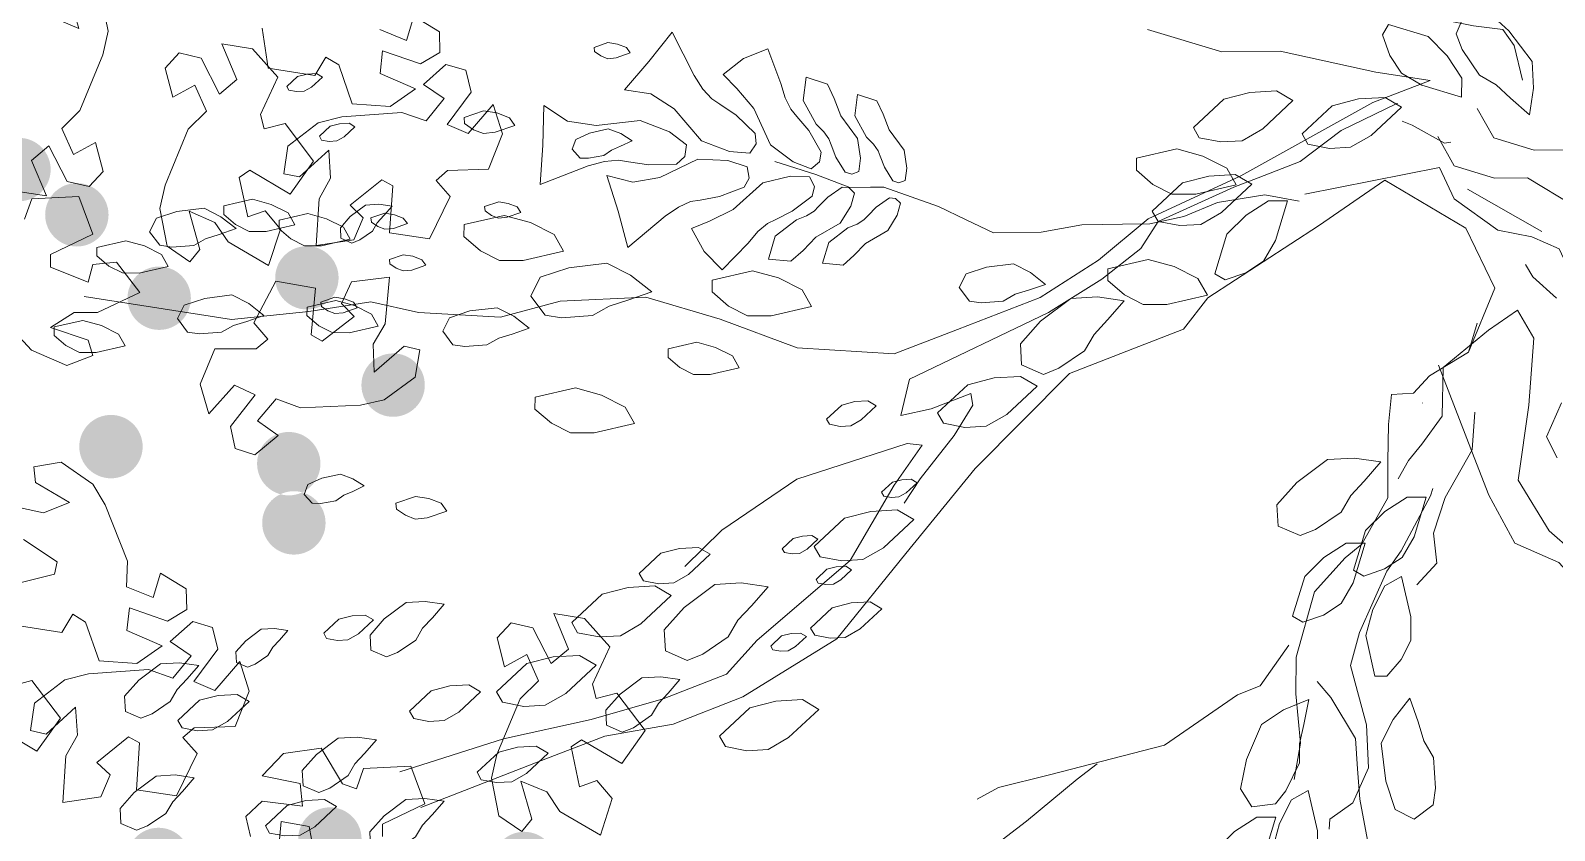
# Model space of a CAD drawing. Header units: millimetres. Extents: x 935 to 13922, y 3203 to 7816.
# Drawn here: x 4706.5 to 4819.9, y 5921.5 to 5981 of the extents above; entities that cross this region are included whole.
import ezdxf

# ---------------------------------------------------------------- set-up
doc = ezdxf.new("R2010")
doc.units = ezdxf.units.MM
doc.layers.add('ALBERI frutti - Fruit', color=7, linetype='Continuous', lineweight=5, true_color=0xfd8930)
doc.layers.add('FIORITURA - flower', color=7, linetype='Continuous', lineweight=5, true_color=0xeb00eb)
for name, color, linetype, lineweight in [('ALBERO - TREE', 96, 'Continuous', 5), ('ALBERO_rami', 33, 'Continuous', 5), ('PALMA_pianta - trees palm', 74, 'Continuous', 5)]:
    doc.layers.add(name, color=color, linetype=linetype, lineweight=lineweight)

msp = doc.modelspace()

# ---------------------------------------------------------------- hatches: boundary and pattern name
at = {"layer": 'ALBERI frutti - Fruit', "lineweight": 30}
h = msp.add_hatch(color=256, dxfattribs=at)
h.dxf.hatch_style = 1
edge = h.paths.add_edge_path()
edge.add_arc((4645, 5924.49), 2.36, 0, 360)
edge = h.paths.add_edge_path()
edge.add_arc((4635.06, 5924.64), 2.36, 0, 360)
edge = h.paths.add_edge_path()
edge.add_arc((4648.32, 5908.06), 2.36, 0, 360)
edge = h.paths.add_edge_path()
edge.add_arc((4649.84, 5897.27), 2.36, 0, 360)
edge = h.paths.add_edge_path()
edge.add_arc((4681.39, 5904.47), 2.36, 0, 360)
edge = h.paths.add_edge_path()
edge.add_arc((4685.04, 5908.8), 2.36, 0, 360)
edge = h.paths.add_edge_path()
edge.add_arc((4664.8, 5889.2), 2.36, 0, 360)
edge = h.paths.add_edge_path()
edge.add_arc((4671.63, 5874.74), 2.36, 0, 360)
edge = h.paths.add_edge_path()
edge.add_arc((4677.39, 5883.74), 2.36, 0, 360)
edge = h.paths.add_edge_path()
edge.add_arc((4678.02, 5892.79), 2.36, 0, 360)
edge = h.paths.add_edge_path()
edge.add_arc((4724.92, 5903.3), 2.36, 0, 360)
edge = h.paths.add_edge_path()
edge.add_arc((4730.97, 5891.45), 2.36, 0, 360)
edge = h.paths.add_edge_path()
edge.add_arc((4735.95, 5900.62), 2.36, 0, 360)
edge = h.paths.add_edge_path()
edge.add_arc((4736.78, 5909.34), 2.36, 0, 360)
edge = h.paths.add_edge_path()
edge.add_arc((4725.78, 5910.94), 2.36, 0, 360)
edge = h.paths.add_edge_path()
edge.add_arc((4743.22, 5919), 2.36, 0, 360)
edge = h.paths.add_edge_path()
edge.add_arc((4728.75, 5920.82), 2.36, 0, 360)
edge = h.paths.add_edge_path()
edge.add_arc((4715.99, 5919.3), 2.36, 0, 360)
edge = h.paths.add_edge_path()
edge.add_arc((4696.23, 5929.03), 2.36, 0, 360)
edge = h.paths.add_edge_path()
edge.add_arc((4700.88, 5934.22), 2.36, 0, 360)
edge = h.paths.add_edge_path()
edge.add_arc((4726.07, 5944.36), 2.36, 0, 360)
edge = h.paths.add_edge_path()
edge.add_arc((4733.46, 5954.62), 2.36, 0, 360)
edge = h.paths.add_edge_path()
edge.add_arc((4725.69, 5948.77), 2.36, 0, 360)
edge = h.paths.add_edge_path()
edge.add_arc((4712.45, 5950.04), 2.36, 0, 360)
edge = h.paths.add_edge_path()
edge.add_arc((4705.6, 5970.67), 2.36, 0, 360)
edge = h.paths.add_edge_path()
edge.add_arc((4709.91, 5967.3), 2.36, 0, 360)
edge = h.paths.add_edge_path()
edge.add_arc((4716.04, 5961.09), 2.36, 0, 360)
edge = h.paths.add_edge_path()
edge.add_arc((4727.04, 5962.61), 2.36, 0, 360)
edge = h.paths.add_edge_path()
edge.add_arc((4675.91, 5957.35), 2.36, 0, 360)
edge = h.paths.add_edge_path()
edge.add_arc((4681.65, 5945.99), 2.36, 0, 360)
edge = h.paths.add_edge_path()
edge.add_arc((4687.21, 5933.74), 2.36, 0, 360)
edge = h.paths.add_edge_path()
edge.add_arc((4700.24, 5944.54), 2.36, 0, 360)
edge = h.paths.add_edge_path()
edge.add_arc((4671.07, 5920.61), 2.36, 0, 360)
edge = h.paths.add_edge_path()
edge.add_arc((4682.81, 5923.68), 2.36, 0, 360)
edge = h.paths.add_edge_path()
edge.add_arc((4693.66, 5906.87), 2.36, 0, 360)
edge = h.paths.add_edge_path()
edge.add_arc((4694.47, 5889.84), 2.36, 0, 360)
edge = h.paths.add_edge_path()
edge.add_arc((4699.63, 5881.18), 2.36, 0, 360)
edge = h.paths.add_edge_path()
edge.add_arc((4712.89, 5878.28), 2.36, 0, 360)
edge = h.paths.add_edge_path()
edge.add_arc((4700.4, 5868.55), 2.36, 0, 360)
edge = h.paths.add_edge_path()
edge.add_arc((4688.96, 5881.88), 2.36, 0, 360)
edge = h.paths.add_edge_path()
edge.add_arc((4687.19, 5871.68), 2.36, 0, 360)
edge = h.paths.add_edge_path()
edge.add_arc((4656.84, 5919.02), 2.36, 0, 360)
edge = h.paths.add_edge_path()
edge.add_arc((4698.86, 5920.63), 2.36, 0, 360)
edge = h.paths.add_edge_path()
edge.add_arc((4715.44, 5907.12), 2.36, 0, 360)
edge = h.paths.add_edge_path()
edge.add_arc((4645.83, 5953.19), 2.36, 0, 360)
edge = h.paths.add_edge_path()
edge.add_arc((4640.29, 5945.9), 2.36, 0, 360)
edge = h.paths.add_edge_path()
edge.add_arc((4662.2, 5943.59), 2.36, 0, 360)
edge = h.paths.add_edge_path()
edge.add_arc((4660.14, 5959.8), 2.36, 0, 360)
edge = h.paths.add_edge_path()
edge.add_arc((4678.58, 5970.06), 2.36, 0, 360)
edge = h.paths.add_edge_path()
edge.add_arc((4642.43, 5892.75), 2.36, 0, 360)

# ---------------------------------------------------------------- linework, layer by layer
at = {"layer": 'ALBERO - TREE', "lineweight": 9}
for points in [[(4704.12, 5985.2), (4707.14, 5983.44), (4708.13, 5981.99), (4710.05, 5981.18), (4709.24, 5984.03), (4709.97, 5984.95), (4711.68, 5983.79), (4712.24, 5980.98), (4711.84, 5979.22), (4710.14, 5975.07), (4708.78, 5973.73), (4709.65, 5971.78), (4711.3, 5972.69), (4711.87, 5970.53), (4710.82, 5969.4), (4709.2, 5969.77), (4709.2, 5969.77), (4707.83, 5972.44), (4706.53, 5971.35), (4707.65, 5968.71), (4705.37, 5969.06)], [(4732.47, 5981.09), (4734.45, 5980.28), (4735, 5982.09), (4736.91, 5980.92), (4736.94, 5979.38), (4735.51, 5978.53), (4735.51, 5978.53), (4732.67, 5979.51), (4732.5, 5977.82), (4735.13, 5976.69), (4733.24, 5975.36), (4730.41, 5975.57), (4729.41, 5978.46), (4728.46, 5979.05), (4727.63, 5977.68), (4727.63, 5977.68), (4724.16, 5978.22), (4723.71, 5981.19)], [(4706.02, 5966.98), (4706.55, 5968.48), (4706.55, 5968.48), (4710.06, 5968.66), (4711.11, 5965.85), (4707.95, 5964.35), (4707.95, 5963.41), (4710.75, 5962.28), (4711.11, 5963.59), (4712.86, 5963.78), (4714.61, 5961.52), (4711.45, 5960.02), (4709.7, 5960.03), (4707.95, 5958.9), (4710.75, 5957.96), (4711.1, 5956.83), (4709.17, 5956.08), (4706.54, 5957.21), (4705.31, 5958.53)], [(4705.71, 5945.48), (4707.43, 5945.12), (4709.37, 5945.87), (4706.82, 5947.36), (4706.71, 5948.54), (4708.75, 5948.88), (4711.09, 5947.24), (4712.02, 5945.7), (4713.67, 5941.52), (4713.61, 5939.61), (4715.59, 5938.81), (4716.15, 5940.61), (4718.06, 5939.44), (4718.09, 5937.9), (4716.66, 5937.05), (4716.66, 5937.05), (4713.82, 5938.03), (4713.64, 5936.34), (4716.27, 5935.21), (4714.38, 5933.88), (4711.56, 5934.09), (4710.56, 5936.98), (4709.6, 5937.57), (4708.78, 5936.2), (4708.78, 5936.2), (4705.31, 5936.74)], [(4704.86, 5939.71), (4708.25, 5940.54), (4708.45, 5941.46), (4705.93, 5943.13)], [(4705.02, 5932.21), (4706.56, 5932.62), (4706.56, 5932.62), (4708.68, 5929.82), (4706.94, 5927.37), (4703.93, 5929.14)], [(4722.84, 5921.01), (4722.49, 5922.51), (4723.72, 5923.64), (4723.72, 5923.64), (4726.7, 5923.26), (4726.53, 5924.95), (4723.72, 5925.52), (4725.3, 5927.2), (4728.11, 5927.58), (4729.68, 5924.94), (4730.73, 5924.57), (4731.26, 5926.07), (4731.26, 5926.07), (4734.77, 5926.25), (4735.82, 5923.44), (4732.66, 5921.93), (4732.66, 5921)], [(4727.56, 5919.86), (4727.22, 5921.75), (4725.12, 5922.13), (4724.94, 5920.26)]]:
    msp.add_lwpolyline(points, dxfattribs=at)
for points in [[(4716.63, 5964.96), (4716.08, 5967.77), (4716.48, 5969.52), (4718.2, 5973.67), (4719.57, 5975.01), (4718.7, 5976.96), (4717.05, 5976.05), (4716.49, 5978.21), (4717.54, 5979.35), (4719.16, 5978.96), (4719.16, 5978.96), (4720.52, 5976.29), (4721.82, 5977.38), (4720.71, 5980.02), (4723, 5979.66), (4724.88, 5977.55), (4723.59, 5974.77), (4723.87, 5973.69), (4725.41, 5974.1), (4725.41, 5974.1), (4727.54, 5971.3), (4725.8, 5968.85), (4722.78, 5970.62), (4722, 5970.09), (4722.65, 5967.14), (4723.93, 5967.59), (4725.07, 5966.24), (4724.19, 5963.52), (4721.17, 5965.29), (4720.19, 5966.74), (4718.27, 5967.56), (4719.07, 5964.71), (4718.33, 5963.79)], [(4725.61, 5972.41), (4727.88, 5974.16), (4729.63, 5974.59), (4734.1, 5974.92), (4735.91, 5974.29), (4737.27, 5975.95), (4735.71, 5977.01), (4737.39, 5978.49), (4738.88, 5978.06), (4739.26, 5976.44), (4739.26, 5976.44), (4737.48, 5974.02), (4739.04, 5973.35), (4740.9, 5975.52), (4741.61, 5973.32), (4740.57, 5970.69), (4737.5, 5970.59), (4736.66, 5969.86), (4737.72, 5968.67), (4737.72, 5968.67), (4736.17, 5965.51), (4733.2, 5965.97), (4733.43, 5969.46), (4732.61, 5969.91), (4730.26, 5968.01), (4731.23, 5967.07), (4730.54, 5965.44), (4727.72, 5965.02), (4727.95, 5968.5), (4728.8, 5970.03), (4728.67, 5972.11), (4726.49, 5970.12), (4725.33, 5970.36)], [(4735.1, 5955.21), (4732.79, 5953.52), (4731.04, 5953.13), (4726.56, 5952.92), (4724.76, 5953.59), (4723.36, 5951.97), (4724.89, 5950.86), (4723.17, 5949.43), (4721.7, 5949.9), (4721.36, 5951.53), (4721.36, 5951.53), (4723.19, 5953.9), (4721.65, 5954.61), (4719.74, 5952.48), (4719.09, 5954.7), (4720.19, 5957.31), (4723.26, 5957.33), (4724.12, 5958.04), (4723.09, 5959.26), (4723.09, 5959.26), (4724.72, 5962.37), (4727.67, 5961.84), (4727.36, 5958.36), (4728.17, 5957.88), (4730.57, 5959.72), (4729.61, 5960.7), (4730.35, 5962.3), (4733.18, 5962.66), (4732.86, 5959.18), (4731.97, 5957.67), (4732.05, 5955.59), (4734.29, 5957.53), (4735.44, 5957.25)], [(4741.34, 5922.55), (4740.79, 5925.36), (4741.19, 5927.11), (4742.91, 5931.25), (4744.28, 5932.6), (4743.41, 5934.55), (4741.76, 5933.64), (4741.2, 5935.8), (4742.24, 5936.93), (4743.86, 5936.55), (4743.86, 5936.55), (4745.23, 5933.88), (4746.53, 5934.97), (4745.42, 5937.61), (4747.7, 5937.25), (4749.59, 5935.14), (4748.3, 5932.36), (4748.58, 5931.28), (4750.12, 5931.69), (4750.12, 5931.69), (4752.24, 5928.89), (4750.5, 5926.44), (4747.49, 5928.2), (4746.71, 5927.68), (4747.35, 5924.72), (4748.64, 5925.17), (4749.78, 5923.83), (4748.89, 5921.11), (4745.88, 5922.88), (4744.9, 5924.33), (4742.98, 5925.14), (4743.78, 5922.3), (4743.04, 5921.37)], [(4706.76, 5930.93), (4709.02, 5932.68), (4710.77, 5933.11), (4715.24, 5933.44), (4717.06, 5932.81), (4718.41, 5934.47), (4716.86, 5935.53), (4718.54, 5937.01), (4720.02, 5936.58), (4720.41, 5934.96), (4720.41, 5934.96), (4718.63, 5932.54), (4720.19, 5931.87), (4722.05, 5934.04), (4722.75, 5931.84), (4721.71, 5929.21), (4718.65, 5929.11), (4717.81, 5928.38), (4718.87, 5927.19), (4718.87, 5927.19), (4717.32, 5924.03), (4714.35, 5924.49), (4714.57, 5927.98), (4713.75, 5928.43), (4711.4, 5926.53), (4712.38, 5925.59), (4711.69, 5923.97), (4708.86, 5923.54), (4709.09, 5927.02), (4709.95, 5928.55), (4709.82, 5930.63), (4707.63, 5928.64), (4706.47, 5928.89)]]:
    msp.add_lwpolyline(points, close=True, dxfattribs=at)
at = {"layer": 'ALBERO_rami', "linetype": 'Continuous'}
for points in [[(4817.56, 5977.32), (4816.94, 5979.91), (4816.1, 5981.1), (4813.91, 5981.38), (4811.65, 5981.83), (4809.93, 5982.86), (4806.68, 5982.93), (4804.1, 5983.25), (4799.35, 5983.3), (4795.93, 5984.8), (4794.1, 5988.06), (4792.26, 5990.37), (4791.29, 5991.89), (4789.76, 5995.83), (4787.84, 5997.36), (4786.8, 5998.09)], [(4710.45, 5961.22), (4721.43, 5959.51), (4727.18, 5960.11), (4731.79, 5960.82), (4735.36, 5960.03), (4741.46, 5959.68), (4745.9, 5960.86), (4752.29, 5961.17), (4757.82, 5959.52), (4763.54, 5957.39), (4770.77, 5956.94), (4775.49, 5958.77), (4781.63, 5961.15), (4785.98, 5963.93), (4789.68, 5966.99), (4796.58, 5970.21), (4806.42, 5975.66), (4810.67, 5977.3), (4806.63, 5977.91), (4799.5, 5979.49), (4795.17, 5979.44), (4789.64, 5981.09)], [(4808.25, 5975.59), (4808.21, 5975.58), (4804.06, 5973.59), (4800.99, 5971.27), (4797.87, 5970.05), (4796.06, 5969.35), (4790.43, 5966.79), (4789.14, 5964.78), (4786.23, 5962.51), (4782.27, 5960.03), (4771.91, 5955.07), (4771.26, 5952.36), (4773.52, 5952.86), (4776.48, 5954), (4776.63, 5953.12), (4775.23, 5950.88), (4772.71, 5947.63), (4771.51, 5945.84)], [(4801.36, 5968.84), (4811.37, 5970.82), (4812.48, 5968.5), (4815.72, 5966.16), (4818.24, 5965.66), (4820.28, 5964.76), (4821.46, 5962.26), (4824.45, 5964.9), (4824.81, 5967.79), (4827.44, 5970.29), (4829.61, 5971.77), (4834.67, 5975.63)], [(4814.19, 5975.21), (4815.42, 5973.03), (4818.42, 5972.12), (4820.87, 5972.13), (4824.32, 5970.06), (4825.53, 5965.99), (4825.43, 5964.8)], [(4808.59, 5974.27), (4809.35, 5973.97), (4811.76, 5972.64), (4812.22, 5972.71)], [(4811.25, 5973.13), (4812.47, 5970.95), (4815.47, 5970.04), (4817.93, 5970.05), (4821.38, 5967.98), (4822.58, 5963.91), (4822.49, 5962.72)], [(4800.92, 5968.31), (4798.38, 5968.78), (4794.84, 5968.22), (4792.33, 5967.17), (4789.8, 5966.63), (4787.78, 5966.6), (4784.74, 5966.55), (4781.71, 5966), (4778.16, 5965.95), (4776.12, 5966.93), (4774.08, 5967.91), (4770.01, 5969.37), (4769, 5969.35), (4767.48, 5969.33), (4764.93, 5970.3), (4761.88, 5971.27)], [(4813.53, 5957.08), (4815.49, 5961.85), (4813.34, 5966.3), (4807.3, 5969.87), (4802.37, 5966.49), (4794.13, 5961.12), (4792.32, 5958.79), (4788.55, 5957.32), (4783.83, 5955.49), (4776.79, 5948.42), (4771.65, 5942.08), (4766.5, 5935.74), (4759.5, 5931.4), (4754.31, 5929.38), (4749.22, 5928.49), (4744.5, 5926.66), (4735.53, 5923.18)], [(4818.99, 5966.06), (4813.45, 5969.2)], [(4820.08, 5961.09), (4818.32, 5962.68), (4817.78, 5963.6)], [(4823.06, 5940.7), (4819.54, 5943.77), (4817.24, 5947.53), (4818.03, 5953.12), (4818.41, 5958.12), (4817.19, 5960.19), (4815.02, 5958.71), (4811.66, 5955.93), (4811.58, 5952.3), (4810.06, 5950.23), (4809.06, 5949), (4808.31, 5947.65)], [(4814.18, 5959.23), (4813.53, 5957.08), (4810.62, 5955.31), (4809.44, 5954.01), (4807.79, 5953.93), (4807.57, 5951.68), (4807.54, 5948.95), (4807.52, 5946.23), (4805.6, 5942.77), (4804.36, 5941.75), (4802.08, 5939.23), (4800.71, 5934.36), (4800.68, 5931.63), (4801.02, 5927.96), (4800.55, 5925.25)], [(4811.29, 5956.1), (4814.12, 5948.79), (4815.04, 5946.43), (4816.98, 5942.84), (4820.25, 5941.4), (4823.97, 5937.41), (4826.77, 5935.78), (4830.31, 5932.27), (4830.49, 5931.8), (4833.37, 5928.57), (4834.55, 5924.14), (4832.42, 5918.43), (4831.63, 5914.87), (4831.78, 5911.67), (4832.59, 5908.19), (4833.69, 5904.87)], [(4814, 5952.61), (4813.82, 5949.79), (4811.81, 5946.26), (4810.94, 5943.6), (4811.17, 5941.37), (4809.69, 5939.74)], [(4810.12, 5953.3), (4810.11, 5953.27)], [(4820.15, 5949.2), (4819.34, 5950.78), (4820.45, 5953.29)], [(4733.96, 5925.83), (4741.69, 5928.29), (4748.2, 5929.73), (4753.57, 5931.27), (4758.29, 5933.1), (4760.58, 5935.62), (4767.5, 5941.56), (4770.76, 5947.17), (4772.86, 5950.15), (4771.73, 5950.26), (4763.53, 5947.62), (4757.94, 5943.82), (4755.18, 5941.12)], [(4810.88, 5946.92), (4810.71, 5946.38), (4808.51, 5942.27), (4807.46, 5940.77), (4805.43, 5936.19), (4804.75, 5933.75), (4805.93, 5929.32), (4806.08, 5926.13), (4804.92, 5923.51), (4803.22, 5922.3), (4803.15, 5921.55)], [(4800.16, 5935.26), (4798.02, 5932.22), (4796.34, 5931.57), (4790.89, 5927.8), (4782.34, 5925.59), (4778.55, 5924.67), (4776.96, 5923.78)], [(4802.26, 5932.56), (4803.29, 5931.35), (4805.11, 5928.31), (4805.28, 5926.05), (4805.45, 5923.79), (4806.23, 5919.54), (4806.74, 5918.67), (4807.52, 5917.36), (4807.95, 5914.67), (4808.64, 5911.54)], [(4785.89, 5926.41), (4784.4, 5925.28), (4780.63, 5922.16), (4775.52, 5918.24), (4768.51, 5916.35), (4766.55, 5916.42), (4765.4, 5916.53)]]:
    msp.add_lwpolyline(points, dxfattribs=at)
at = {"layer": 'FIORITURA - flower', "color": 232, "linetype": 'Continuous', "true_color": 0xe00070}
for points in [[(4755.87, 5977.67), (4756.51, 5976.66), (4757.19, 5975.93), (4757.79, 5975.53), (4759.01, 5974.73), (4760.42, 5973.36), (4760.49, 5972.59), (4760.03, 5971.89), (4758.52, 5972.01), (4756.43, 5972.81), (4754.38, 5975.18), (4752.66, 5976.31), (4750.68, 5976.6), (4752.51, 5978.72), (4754.24, 5980.91), (4755.87, 5977.67)], [(4762.34, 5977.09), (4762.66, 5976), (4763.08, 5975.16), (4763.53, 5974.63), (4764.42, 5973.59), (4765.34, 5971.97), (4765.21, 5971.25), (4764.6, 5970.73), (4763.26, 5971.24), (4761.57, 5972.52), (4760.32, 5975.22), (4759.06, 5976.7), (4758.03, 5977.75), (4759.56, 5978.93), (4761.35, 5979.67), (4762.34, 5977.09)], [(4764.97, 5974.05), (4765.53, 5973.49), (4765.91, 5972.95), (4766.09, 5972.5), (4766.43, 5971.59), (4767.12, 5970.48), (4767.61, 5970.32), (4768.14, 5970.52), (4768.27, 5971.52), (4768.05, 5972.99), (4766.8, 5974.67), (4766.31, 5975.95), (4765.8, 5977.03), (4764.21, 5977.56), (4764, 5975.8), (4764.97, 5974.05)], [(4768.72, 5973.08), (4769.23, 5972.56), (4769.58, 5972.07), (4769.73, 5971.66), (4770.05, 5970.84), (4770.68, 5969.82), (4771.12, 5969.68), (4771.6, 5969.86), (4771.72, 5970.77), (4771.52, 5972.11), (4770.39, 5973.64), (4769.94, 5974.8), (4769.47, 5975.79), (4768.03, 5976.26), (4767.84, 5974.67), (4768.72, 5973.08)], [(4747.98, 5970.94), (4749.19, 5971.27), (4750.24, 5971.36), (4750.99, 5971.25), (4752.5, 5971.01), (4754.57, 5971.08), (4755.17, 5971.63), (4755.31, 5972.51), (4754.04, 5973.48), (4751.86, 5974.33), (4748.57, 5973.94), (4746.44, 5974.27), (4744.69, 5975.44), (4744.62, 5972.49), (4744.42, 5969.56), (4747.98, 5970.94)], [(4753.72, 5967.2), (4754.7, 5967.87), (4755.61, 5968.28), (4756.33, 5968.4), (4757.76, 5968.66), (4759.6, 5969.36), (4759.97, 5970.04), (4759.82, 5970.87), (4758.38, 5971.35), (4756.15, 5971.44), (4753.33, 5970.08), (4751.3, 5969.72), (4749.37, 5970.23), (4750.22, 5967.56), (4750.94, 5964.86), (4753.72, 5967.2)], [(4759.89, 5965.18), (4760.61, 5966.05), (4761.33, 5966.66), (4761.95, 5966.96), (4763.18, 5967.57), (4764.67, 5968.69), (4764.83, 5969.41), (4764.47, 5970.13), (4763.04, 5970.18), (4760.99, 5969.68), (4758.77, 5967.69), (4757.03, 5966.83), (4755.67, 5966.27), (4756.61, 5964.58), (4757.96, 5963.2), (4759.89, 5965.18)], [(4763.5, 5966.93), (4764.24, 5967.22), (4764.81, 5967.57), (4765.14, 5967.92), (4765.82, 5968.61), (4766.89, 5969.36), (4767.41, 5969.31), (4767.81, 5968.92), (4767.54, 5967.95), (4766.75, 5966.68), (4764.94, 5965.63), (4763.99, 5964.65), (4763.08, 5963.86), (4761.42, 5964.01), (4761.92, 5965.7), (4763.5, 5966.93)], [(4767.33, 5966.34), (4768.01, 5966.61), (4768.52, 5966.93), (4768.83, 5967.24), (4769.44, 5967.87), (4770.42, 5968.56), (4770.88, 5968.51), (4771.25, 5968.16), (4771, 5967.27), (4770.29, 5966.12), (4768.64, 5965.17), (4767.77, 5964.28), (4766.96, 5963.56), (4765.44, 5963.69), (4765.9, 5965.23), (4767.33, 5966.34)]]:
    msp.add_lwpolyline(points, dxfattribs=at)
at = {"layer": 'PALMA_pianta - trees palm', "color": 95}
for points in [[(4815.59, 5976.98), (4814.36, 5977.71), (4813.07, 5979.61), (4812.61, 5980.77), (4813.31, 5982.4), (4814.89, 5982.48), (4816.55, 5980.99), (4818.27, 5978.72), (4818.38, 5976.74), (4818.09, 5974.75), (4816.67, 5975.99)], [(4813.02, 5976.05), (4810.07, 5976.95), (4808.54, 5977.84), (4807.67, 5979.17), (4807.14, 5980.71), (4807.58, 5981.47), (4810.54, 5980.57), (4811.95, 5979.13), (4813.03, 5977.48)], [(4751.12, 5979.35), (4750.08, 5978.99), (4749.45, 5978.92), (4748.92, 5979.13), (4748.45, 5979.46), (4748.42, 5979.77), (4749.46, 5980.13), (4750.17, 5980.01), (4750.83, 5979.76)], [(4728.19, 5977.56), (4727.38, 5976.81), (4726.84, 5976.5), (4726.27, 5976.47), (4725.7, 5976.58), (4725.54, 5976.85), (4726.35, 5977.6), (4727.05, 5977.78), (4727.75, 5977.82)], [(4800.46, 5975.8), (4798.21, 5973.69), (4796.67, 5972.82), (4795.09, 5972.73), (4793.49, 5973.03), (4793.05, 5973.8), (4795.31, 5975.91), (4797.26, 5976.41), (4799.23, 5976.52)], [(4742.53, 5973.95), (4741.07, 5973.45), (4740.19, 5973.36), (4739.45, 5973.64), (4738.78, 5974.11), (4738.74, 5974.55), (4740.2, 5975.05), (4741.19, 5974.89), (4742.12, 5974.53)], [(4808.54, 5975.31), (4806.29, 5973.21), (4804.75, 5972.33), (4803.18, 5972.24), (4801.58, 5972.55), (4801.14, 5973.32), (4803.39, 5975.42), (4805.34, 5975.93), (4807.32, 5976.04)], [(4730.61, 5973.86), (4729.81, 5973.11), (4729.26, 5972.8), (4728.7, 5972.77), (4728.13, 5972.87), (4727.97, 5973.15), (4728.77, 5973.9), (4729.47, 5974.08), (4730.18, 5974.12)], [(4749.73, 5972.12), (4749.15, 5971.71), (4748.02, 5971.51), (4747.39, 5971.53), (4746.79, 5972.18), (4747.07, 5972.92), (4748.09, 5973.38), (4749.48, 5973.7), (4750.41, 5973.35), (4751.26, 5972.81), (4750.4, 5972.41)], [(4796.23, 5969.54), (4793.22, 5968.84), (4791.45, 5968.85), (4790.04, 5969.56), (4788.81, 5970.63), (4788.81, 5971.51), (4791.82, 5972.21), (4793.76, 5971.67), (4795.53, 5970.78)], [(4797.4, 5969.57), (4795.15, 5967.47), (4793.61, 5966.59), (4792.03, 5966.5), (4790.43, 5966.81), (4789.99, 5967.57), (4792.25, 5969.68), (4794.2, 5970.19), (4796.17, 5970.3)], [(4726.15, 5966.55), (4724, 5966.06), (4722.74, 5966.06), (4721.73, 5966.57), (4720.85, 5967.33), (4720.85, 5967.96), (4723, 5968.46), (4724.39, 5968.08), (4725.65, 5967.44)], [(4742.98, 5967.48), (4741.94, 5967.12), (4741.31, 5967.06), (4740.78, 5967.26), (4740.31, 5967.59), (4740.27, 5967.91), (4741.32, 5968.27), (4742.03, 5968.15), (4742.69, 5967.9)], [(4800.06, 5968.34), (4799.16, 5965.38), (4798.27, 5963.86), (4796.95, 5962.99), (4795.41, 5962.46), (4794.65, 5962.9), (4795.55, 5965.85), (4796.98, 5967.27), (4798.64, 5968.35)], [(4719.5, 5965.52), (4718.61, 5965.02), (4716.97, 5964.9), (4716.09, 5965.03), (4715.33, 5966.04), (4715.84, 5967.05), (4717.36, 5967.55), (4719.38, 5967.79), (4720.64, 5967.15), (4721.77, 5966.27), (4720.5, 5965.83)], [(4730.27, 5965.48), (4728.12, 5964.99), (4726.86, 5964.99), (4725.85, 5965.5), (4724.97, 5966.26), (4724.97, 5966.89), (4727.12, 5967.39), (4728.51, 5967.01), (4729.77, 5966.37)], [(4732.28, 5966.7), (4731.92, 5966.08), (4730.97, 5965.43), (4730.39, 5965.2), (4729.57, 5965.55), (4729.53, 5966.34), (4730.27, 5967.18), (4731.41, 5968.03), (4732.4, 5968.09), (4733.4, 5967.95), (4732.78, 5967.24)], [(4734.52, 5966.65), (4733.48, 5966.29), (4732.85, 5966.23), (4732.32, 5966.43), (4731.84, 5966.76), (4731.81, 5967.07), (4732.85, 5967.43), (4733.56, 5967.31), (4734.22, 5967.06)], [(4746.15, 5964.59), (4743.14, 5963.9), (4741.38, 5963.9), (4739.97, 5964.62), (4738.73, 5965.68), (4738.74, 5966.57), (4741.74, 5967.26), (4743.69, 5966.72), (4745.45, 5965.83)], [(4716.71, 5963.46), (4714.56, 5962.96), (4713.3, 5962.97), (4712.29, 5963.47), (4711.41, 5964.24), (4711.41, 5964.87), (4713.56, 5965.36), (4714.95, 5964.98), (4716.21, 5964.34)], [(4735.89, 5963.54), (4734.85, 5963.18), (4734.22, 5963.12), (4733.69, 5963.32), (4733.21, 5963.65), (4733.18, 5963.97), (4734.22, 5964.33), (4734.93, 5964.21), (4735.59, 5963.96)], [(4749.54, 5960.51), (4748.3, 5959.81), (4746, 5959.64), (4744.77, 5959.82), (4743.71, 5961.24), (4744.42, 5962.65), (4746.55, 5963.35), (4749.38, 5963.7), (4751.14, 5962.81), (4752.73, 5961.56), (4750.94, 5960.95)], [(4779.78, 5961.38), (4778.89, 5960.87), (4777.25, 5960.75), (4776.37, 5960.88), (4775.61, 5961.9), (4776.12, 5962.91), (4777.64, 5963.4), (4779.66, 5963.65), (4780.92, 5963.01), (4782.05, 5962.12), (4780.78, 5961.69)], [(4794.09, 5961.31), (4791.08, 5960.61), (4789.32, 5960.62), (4787.91, 5961.33), (4786.67, 5962.4), (4786.68, 5963.28), (4789.68, 5963.98), (4791.63, 5963.44), (4793.39, 5962.55)], [(4764.62, 5960.47), (4761.62, 5959.77), (4759.85, 5959.78), (4758.44, 5960.49), (4757.21, 5961.56), (4757.21, 5962.44), (4760.22, 5963.14), (4762.16, 5962.6), (4763.92, 5961.71)], [(4721.57, 5959.05), (4720.68, 5958.55), (4719.04, 5958.43), (4718.16, 5958.56), (4717.41, 5959.57), (4717.91, 5960.58), (4719.43, 5961.08), (4721.45, 5961.33), (4722.71, 5960.69), (4723.84, 5959.8), (4722.57, 5959.36)], [(4732.34, 5959.02), (4730.19, 5958.52), (4728.93, 5958.53), (4727.92, 5959.04), (4727.04, 5959.8), (4727.05, 5960.43), (4729.2, 5960.93), (4730.58, 5960.54), (4731.84, 5959.91)], [(4730.79, 5960.37), (4729.75, 5960.01), (4729.12, 5959.95), (4728.59, 5960.15), (4728.12, 5960.48), (4728.08, 5960.8), (4729.13, 5961.16), (4729.84, 5961.04), (4730.5, 5960.79)], [(4741.32, 5958.11), (4740.43, 5957.61), (4738.79, 5957.49), (4737.91, 5957.62), (4737.15, 5958.63), (4737.66, 5959.64), (4739.18, 5960.14), (4741.2, 5960.38), (4742.46, 5959.75), (4743.59, 5958.86), (4742.32, 5958.42)], [(4785.67, 5958.4), (4784.94, 5957.17), (4783.04, 5955.88), (4781.88, 5955.42), (4780.25, 5956.12), (4780.17, 5957.7), (4781.66, 5959.37), (4783.93, 5961.08), (4785.91, 5961.19), (4787.9, 5960.9), (4786.66, 5959.48)], [(4713.51, 5957.54), (4711.36, 5957.04), (4710.1, 5957.05), (4709.09, 5957.56), (4708.21, 5958.32), (4708.21, 5958.95), (4710.36, 5959.44), (4711.75, 5959.06), (4713.01, 5958.42)], [(4759.23, 5955.9), (4757.08, 5955.41), (4755.82, 5955.41), (4754.81, 5955.92), (4753.93, 5956.68), (4753.94, 5957.31), (4756.08, 5957.81), (4757.47, 5957.42), (4758.73, 5956.79)], [(4781.41, 5954.54), (4779.15, 5952.44), (4777.62, 5951.56), (4776.04, 5951.47), (4774.44, 5951.78), (4774, 5952.55), (4776.26, 5954.65), (4778.21, 5955.16), (4780.18, 5955.27)], [(4751.44, 5951.75), (4748.43, 5951.06), (4746.67, 5951.07), (4745.26, 5951.78), (4744.02, 5952.84), (4744.03, 5953.73), (4747.04, 5954.42), (4748.98, 5953.88), (4750.74, 5952.99)], [(4769.43, 5953.08), (4768.3, 5952.03), (4767.54, 5951.59), (4766.75, 5951.54), (4765.95, 5951.7), (4765.73, 5952.08), (4766.86, 5953.13), (4767.83, 5953.39), (4768.82, 5953.44)], [(4804.78, 5946.4), (4804.05, 5945.17), (4802.15, 5943.88), (4800.99, 5943.42), (4799.36, 5944.12), (4799.27, 5945.7), (4800.76, 5947.37), (4803.04, 5949.08), (4805.02, 5949.19), (4807.01, 5948.9), (4805.77, 5947.48)], [(4729.78, 5946.42), (4729.2, 5946.01), (4728.06, 5945.81), (4727.44, 5945.83), (4726.84, 5946.48), (4727.12, 5947.22), (4728.14, 5947.68), (4729.53, 5948), (4730.45, 5947.65), (4731.31, 5947.11), (4730.45, 5946.71)], [(4772.48, 5947.35), (4771.67, 5946.6), (4771.12, 5946.29), (4770.56, 5946.25), (4769.99, 5946.36), (4769.83, 5946.64), (4770.64, 5947.39), (4771.33, 5947.57), (4772.04, 5947.61)], [(4737.45, 5945.24), (4735.99, 5944.73), (4735.11, 5944.64), (4734.37, 5944.93), (4733.7, 5945.39), (4733.66, 5945.83), (4735.12, 5946.33), (4736.11, 5946.17), (4737.04, 5945.82)], [(4810.39, 5946.27), (4809.49, 5943.32), (4808.6, 5941.79), (4807.27, 5940.93), (4805.74, 5940.39), (4804.97, 5940.84), (4805.87, 5943.79), (4807.31, 5945.2), (4808.96, 5946.28)], [(4772.23, 5944.61), (4769.97, 5942.5), (4768.44, 5941.63), (4766.86, 5941.54), (4765.26, 5941.84), (4764.82, 5942.61), (4767.08, 5944.72), (4769.03, 5945.22), (4771, 5945.33)], [(4765.09, 5943.15), (4764.28, 5942.4), (4763.73, 5942.08), (4763.17, 5942.05), (4762.6, 5942.16), (4762.44, 5942.43), (4763.25, 5943.19), (4763.94, 5943.37), (4764.65, 5943.41)], [(4757.08, 5942.03), (4755.46, 5940.52), (4754.37, 5939.89), (4753.24, 5939.83), (4752.1, 5940.05), (4751.78, 5940.6), (4753.4, 5942.1), (4754.79, 5942.46), (4756.2, 5942.54)], [(4805.85, 5942.85), (4804.95, 5939.9), (4804.06, 5938.37), (4802.74, 5937.5), (4801.2, 5936.97), (4800.43, 5937.41), (4801.34, 5940.37), (4802.77, 5941.78), (4804.43, 5942.86)], [(4767.6, 5940.87), (4766.79, 5940.11), (4766.25, 5939.8), (4765.68, 5939.77), (4765.11, 5939.88), (4764.95, 5940.15), (4765.76, 5940.91), (4766.46, 5941.09), (4767.16, 5941.13)], [(4759.14, 5937.11), (4758.42, 5935.88), (4756.52, 5934.59), (4755.35, 5934.12), (4753.73, 5934.83), (4753.64, 5936.4), (4755.13, 5938.07), (4757.41, 5939.78), (4759.38, 5939.89), (4761.38, 5939.61), (4760.14, 5938.19)], [(4808.54, 5940.38), (4809.24, 5937.37), (4809.23, 5935.6), (4808.52, 5934.19), (4807.46, 5932.96), (4806.57, 5932.96), (4805.88, 5935.97), (4806.41, 5937.91), (4807.3, 5939.68)], [(4754.17, 5938.95), (4751.91, 5936.84), (4750.38, 5935.96), (4748.8, 5935.88), (4747.2, 5936.18), (4746.76, 5936.95), (4749.02, 5939.06), (4750.97, 5939.56), (4752.94, 5939.67)], [(4732, 5937.14), (4730.87, 5936.09), (4730.1, 5935.65), (4729.31, 5935.6), (4728.51, 5935.76), (4728.29, 5936.14), (4729.42, 5937.19), (4730.4, 5937.45), (4731.38, 5937.5)], [(4735.66, 5936.52), (4735.15, 5935.64), (4733.79, 5934.72), (4732.96, 5934.39), (4731.8, 5934.89), (4731.74, 5936.01), (4732.8, 5937.21), (4734.43, 5938.43), (4735.84, 5938.51), (4737.26, 5938.3), (4736.38, 5937.29)], [(4769.84, 5937.96), (4768.23, 5936.46), (4767.13, 5935.83), (4766.01, 5935.77), (4764.86, 5935.99), (4764.55, 5936.53), (4766.16, 5938.04), (4767.56, 5938.4), (4768.97, 5938.48)], [(4724.51, 5935.1), (4724.14, 5934.49), (4723.19, 5933.84), (4722.61, 5933.61), (4721.8, 5933.96), (4721.76, 5934.75), (4722.5, 5935.58), (4723.64, 5936.44), (4724.63, 5936.5), (4725.62, 5936.35), (4725, 5935.64)], [(4764.23, 5935.9), (4763.43, 5935.15), (4762.88, 5934.83), (4762.32, 5934.8), (4761.74, 5934.91), (4761.59, 5935.18), (4762.39, 5935.94), (4763.09, 5936.12), (4763.79, 5936.16)], [(4748.57, 5933.77), (4746.31, 5931.66), (4744.78, 5930.79), (4743.2, 5930.7), (4741.6, 5931), (4741.16, 5931.77), (4743.42, 5933.88), (4745.37, 5934.38), (4747.34, 5934.49)], [(4717.39, 5931.95), (4716.87, 5931.07), (4715.51, 5930.15), (4714.68, 5929.82), (4713.52, 5930.32), (4713.46, 5931.45), (4714.52, 5932.64), (4716.15, 5933.86), (4717.56, 5933.94), (4718.99, 5933.73), (4718.1, 5932.72)], [(4739.97, 5931.78), (4738.36, 5930.27), (4737.26, 5929.65), (4736.13, 5929.58), (4734.99, 5929.8), (4734.68, 5930.35), (4736.29, 5931.86), (4737.68, 5932.22), (4739.09, 5932.3)], [(4753.22, 5930.92), (4752.71, 5930.04), (4751.35, 5929.11), (4750.52, 5928.78), (4749.36, 5929.29), (4749.29, 5930.41), (4750.36, 5931.6), (4751.99, 5932.83), (4753.4, 5932.91), (4754.82, 5932.7), (4753.94, 5931.69)], [(4722.73, 5931.07), (4721.12, 5929.57), (4720.02, 5928.94), (4718.89, 5928.88), (4717.75, 5929.09), (4717.44, 5929.64), (4719.05, 5931.15), (4720.44, 5931.51), (4721.85, 5931.59)], [(4765.17, 5930.47), (4762.91, 5928.37), (4761.38, 5927.49), (4759.8, 5927.4), (4758.2, 5927.71), (4757.76, 5928.48), (4760.02, 5930.58), (4761.97, 5931.09), (4763.94, 5931.2)], [(4800.96, 5927.91), (4800.95, 5926.49), (4799.94, 5924.41), (4799.17, 5923.43), (4797.41, 5923.23), (4796.55, 5924.55), (4797, 5926.74), (4798.12, 5929.36), (4799.77, 5930.44), (4801.64, 5931.2), (4801.28, 5929.34)], [(4810.22, 5928.13), (4810.92, 5926.89), (4811.09, 5924.6), (4810.9, 5923.36), (4809.49, 5922.3), (4808.07, 5923.02), (4807.38, 5925.14), (4807.03, 5927.97), (4807.92, 5929.73), (4809.17, 5931.32), (4809.78, 5929.54)], [(4730.62, 5926.42), (4730.11, 5925.54), (4728.74, 5924.62), (4727.92, 5924.29), (4726.76, 5924.79), (4726.69, 5925.92), (4727.76, 5927.11), (4729.38, 5928.33), (4730.79, 5928.41), (4732.22, 5928.21), (4731.33, 5927.19)], [(4745, 5927.22), (4743.39, 5925.71), (4742.29, 5925.09), (4741.16, 5925.02), (4740.02, 5925.24), (4739.71, 5925.79), (4741.32, 5927.29), (4742.71, 5927.65), (4744.12, 5927.73)], [(4717.06, 5923.6), (4716.54, 5922.72), (4715.18, 5921.8), (4714.35, 5921.47), (4713.19, 5921.97), (4713.13, 5923.1), (4714.19, 5924.29), (4715.82, 5925.51), (4717.23, 5925.59), (4718.65, 5925.39), (4717.77, 5924.37)], [(4801.6, 5924.44), (4802.29, 5921.43), (4802.29, 5919.66), (4801.58, 5918.25), (4800.51, 5917.02), (4799.63, 5917.02), (4798.93, 5920.03), (4799.47, 5921.97), (4800.36, 5923.73)], [(4729.24, 5923.24), (4727.63, 5921.74), (4726.53, 5921.11), (4725.4, 5921.05), (4724.26, 5921.27), (4723.95, 5921.81), (4725.56, 5923.32), (4726.95, 5923.68), (4728.36, 5923.76)], [(4735.65, 5921.86), (4735.13, 5920.98), (4733.77, 5920.06), (4732.94, 5919.73), (4731.78, 5920.23), (4731.72, 5921.36), (4732.79, 5922.55), (4734.41, 5923.77), (4735.82, 5923.85), (4737.25, 5923.64), (4736.36, 5922.63)], [(4799.2, 5922.44), (4798.3, 5919.49), (4797.41, 5917.96), (4796.08, 5917.1), (4794.54, 5916.56), (4793.78, 5917.01), (4794.68, 5919.96), (4796.12, 5921.37), (4797.77, 5922.45)]]:
    msp.add_lwpolyline(points, close=True, dxfattribs=at)

doc.saveas('drawing.dxf')
